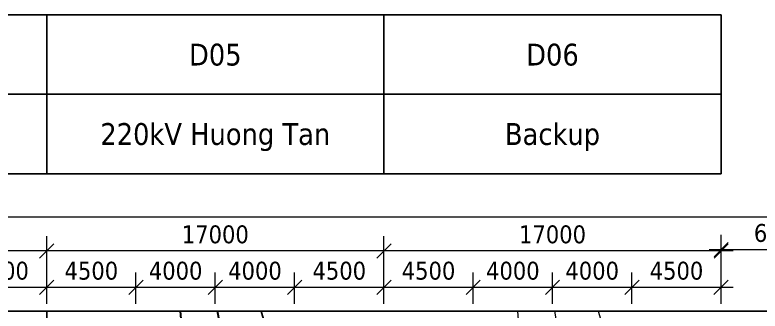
# Model space of a CAD drawing. Header units: millimetres. Extents: x 37084 to 180780, y -153145 to -16322.
# Drawn here: x 114082 to 151650, y -31244 to -16322 of the extents above; entities that cross this region are included whole.
import ezdxf
from ezdxf.enums import TextEntityAlignment as Align

# ---------------------------------------------------------------- set-up
doc = ezdxf.new("R2010")
doc.units = ezdxf.units.MM
doc.header["$MEASUREMENT"] = 0
for name, pattern in [('CENTER2', [1.125, 0.75, -0.125, 0.125, -0.125]), ('HIDDEN', [0.375, 0.25, -0.125]), ('NDK - Tang 2$0$CONTINU', [0])]:
    doc.linetypes.add(name, pattern=pattern)
for name, color, linetype, lineweight in [('00 Hang rao mo rong', 8, 'FENCELINE2', 25), ('0_Kich thuoc', 1, 'Continuous', 20), ('1_DayCS', 30, 'CENTER2', 25)]:
    doc.layers.add(name, color=color, linetype=linetype, lineweight=lineweight)
for name, color, linetype in [('0_Ghi_chu', 255, 'Continuous'), ('1_Day dan', 5, 'Continuous'), ('1_Tuonglai', 6, 'HIDDEN')]:
    doc.layers.add(name, color=color, linetype=linetype)
doc.styles.add('Tahoma-R', font='tahoma.ttf')
doc.styles.add('Tohama-R', font='tahoma.ttf')
doc.linetypes.add('FENCELINE2', pattern='A,0.25,-0.1,[132,ltypeshp.shx,S=0.1,R=0,X=-0.1,Y=0],-0.1,1', length=1.45)
doc.dimstyles.new('DIM 600', dxfattribs={"dimscale": 600, "dimtxt": 1.5, "dimasz": 1.2, "dimexe": 1.25, "dimexo": 0.6, "dimgap": 0.6, "dimtad": 1, "dimdec": 0, "dimzin": 0, "dimdsep": 46, "dimtxsty": 'Tohama-R', "dimblk": 'OBLIQUE', "dimcen": 0, "dimdle": 1, "dimclrt": 1, "dimadec": 0, "dimazin": 0, "dimtfac": 1, "dimtdec": 0, "dimtmove": 0, "dimatfit": 3, "dimldrblk": 'OBLIQUE', "dimfxl": 1, "dimtolj": 1, "dimtzin": 0, "dimlwd": 18, "dimlwe": 18, "dimarcsym": 0})

# ---------------------------------------------------------------- blocks, each defined once
blk = doc.blocks.new('_OBLIQUE')
at = {"color": 0, "linetype": 'ByBlock', "ltscale": 200}
blk.add_line((-0.5, -0.5), (0.5, 0.5), dxfattribs=at)
blk = doc.blocks.new('*D34')
at = {"layer": '0_Kich thuoc', "color": 0, "linetype": 'NDK - Tang 2$0$CONTINU', "lineweight": 18}
for p, q in [((98685, -30755), (98685, -27464)), ((115685, -30755), (115685, -27464)), ((116285, -28214), (98085, -28214))]:
    blk.add_line(p, q, dxfattribs=at)
at = {"layer": 'Defpoints', "color": 0, "lineweight": 20}
for p in [(98685, -28214), (98685, -31115), (115685, -31115)]:
    blk.add_point(p, dxfattribs=at)
at = {"layer": '0_Kich thuoc', "color": 0, "lineweight": 18, "xscale": 720, "yscale": 720, "zscale": 720, "rotation": 180}
blk.add_blockref('_OBLIQUE', (98685, -28214), dxfattribs=at)
at = {"layer": '0_Kich thuoc', "color": 0, "lineweight": 18, "xscale": 720, "yscale": 720, "zscale": 720}
blk.add_blockref('_OBLIQUE', (115685, -28214), dxfattribs=at)
at = {"layer": '0_Kich thuoc', "color": 1, "insert": (107185, -27385), "char_height": 900, "attachment_point": 5, "style": 'Tahoma-R'}
blk.add_mtext('\\A1;17000', dxfattribs=at)
blk = doc.blocks.new('*D35')
at = {"layer": '0_Kich thuoc', "color": 0, "linetype": 'NDK - Tang 2$0$CONTINU', "lineweight": 18}
for p, q in [((115685, -30755), (115685, -27464)), ((132685, -30755), (132685, -27464)), ((133285, -28214), (115085, -28214))]:
    blk.add_line(p, q, dxfattribs=at)
at = {"layer": 'Defpoints', "color": 0, "lineweight": 20}
for p in [(115685, -28214), (115685, -31115), (132685, -31115)]:
    blk.add_point(p, dxfattribs=at)
at = {"layer": '0_Kich thuoc', "color": 0, "lineweight": 18, "xscale": 720, "yscale": 720, "zscale": 720, "rotation": 180}
blk.add_blockref('_OBLIQUE', (115685, -28214), dxfattribs=at)
at = {"layer": '0_Kich thuoc', "color": 0, "lineweight": 18, "xscale": 720, "yscale": 720, "zscale": 720}
blk.add_blockref('_OBLIQUE', (132685, -28214), dxfattribs=at)
at = {"layer": '0_Kich thuoc', "color": 1, "insert": (124185, -27385), "char_height": 900, "attachment_point": 5, "style": 'Tahoma-R'}
blk.add_mtext('\\A1;17000', dxfattribs=at)
blk = doc.blocks.new('*D37')
at = {"layer": '0_Kich thuoc', "color": 0, "linetype": 'NDK - Tang 2$0$CONTINU', "lineweight": 18}
for p, q in [((115685, -30884), (115685, -29294)), ((120185, -30884), (120185, -29294)), ((115085, -30044), (120785, -30044))]:
    blk.add_line(p, q, dxfattribs=at)
at = {"layer": 'Defpoints', "color": 0, "lineweight": 20}
for p in [(120185, -30044), (115685, -31244), (120185, -31244)]:
    blk.add_point(p, dxfattribs=at)
at = {"layer": '0_Kich thuoc', "color": 0, "lineweight": 18, "xscale": 720, "yscale": 720, "zscale": 720, "rotation": 180}
blk.add_blockref('_OBLIQUE', (115685, -30044), dxfattribs=at)
at = {"layer": '0_Kich thuoc', "color": 0, "lineweight": 18, "xscale": 720, "yscale": 720, "zscale": 720}
blk.add_blockref('_OBLIQUE', (120185, -30044), dxfattribs=at)
at = {"layer": '0_Kich thuoc', "color": 1, "insert": (117935, -29216), "char_height": 900, "attachment_point": 5, "style": 'Tahoma-R'}
blk.add_mtext('\\A1;4500', dxfattribs=at)
blk = doc.blocks.new('*D38')
at = {"layer": '0_Kich thuoc', "color": 0, "linetype": 'NDK - Tang 2$0$CONTINU', "lineweight": 18}
for p, q in [((120185, -30884), (120185, -29294)), ((124185, -30884), (124185, -29294)), ((119585, -30044), (124785, -30044))]:
    blk.add_line(p, q, dxfattribs=at)
at = {"layer": 'Defpoints', "color": 0, "lineweight": 20}
for p in [(124185, -30044), (120185, -31244), (124185, -31244)]:
    blk.add_point(p, dxfattribs=at)
at = {"layer": '0_Kich thuoc', "color": 0, "lineweight": 18, "xscale": 720, "yscale": 720, "zscale": 720, "rotation": 180}
blk.add_blockref('_OBLIQUE', (120185, -30044), dxfattribs=at)
at = {"layer": '0_Kich thuoc', "color": 0, "lineweight": 18, "xscale": 720, "yscale": 720, "zscale": 720}
blk.add_blockref('_OBLIQUE', (124185, -30044), dxfattribs=at)
at = {"layer": '0_Kich thuoc', "color": 1, "insert": (122185, -29216), "char_height": 900, "attachment_point": 5, "style": 'Tahoma-R'}
blk.add_mtext('\\A1;4000', dxfattribs=at)
blk = doc.blocks.new('*D39')
at = {"layer": '0_Kich thuoc', "color": 0, "linetype": 'NDK - Tang 2$0$CONTINU', "lineweight": 18}
for p, q in [((124185, -30884), (124185, -29294)), ((128185, -30884), (128185, -29294)), ((123585, -30044), (128785, -30044))]:
    blk.add_line(p, q, dxfattribs=at)
at = {"layer": 'Defpoints', "color": 0, "lineweight": 20}
for p in [(128185, -30044), (124185, -31244), (128185, -31244)]:
    blk.add_point(p, dxfattribs=at)
at = {"layer": '0_Kich thuoc', "color": 0, "lineweight": 18, "xscale": 720, "yscale": 720, "zscale": 720, "rotation": 180}
blk.add_blockref('_OBLIQUE', (124185, -30044), dxfattribs=at)
at = {"layer": '0_Kich thuoc', "color": 0, "lineweight": 18, "xscale": 720, "yscale": 720, "zscale": 720}
blk.add_blockref('_OBLIQUE', (128185, -30044), dxfattribs=at)
at = {"layer": '0_Kich thuoc', "color": 1, "insert": (126185, -29216), "char_height": 900, "attachment_point": 5, "style": 'Tahoma-R'}
blk.add_mtext('\\A1;4000', dxfattribs=at)
blk = doc.blocks.new('*D40')
at = {"layer": '0_Kich thuoc', "color": 0, "linetype": 'NDK - Tang 2$0$CONTINU', "lineweight": 18}
for p, q in [((128185, -30884), (128185, -29294)), ((132685, -30884), (132685, -29294)), ((127585, -30044), (133285, -30044))]:
    blk.add_line(p, q, dxfattribs=at)
at = {"layer": 'Defpoints', "color": 0, "lineweight": 20}
for p in [(132685, -30044), (128185, -31244), (132685, -31244)]:
    blk.add_point(p, dxfattribs=at)
at = {"layer": '0_Kich thuoc', "color": 0, "lineweight": 18, "xscale": 720, "yscale": 720, "zscale": 720, "rotation": 180}
blk.add_blockref('_OBLIQUE', (128185, -30044), dxfattribs=at)
at = {"layer": '0_Kich thuoc', "color": 0, "lineweight": 18, "xscale": 720, "yscale": 720, "zscale": 720}
blk.add_blockref('_OBLIQUE', (132685, -30044), dxfattribs=at)
at = {"layer": '0_Kich thuoc', "color": 1, "insert": (130435, -29216), "char_height": 900, "attachment_point": 5, "style": 'Tahoma-R'}
blk.add_mtext('\\A1;4500', dxfattribs=at)
blk = doc.blocks.new('*D44')
at = {"layer": '0_Kich thuoc', "color": 0, "linetype": 'NDK - Tang 2$0$CONTINU', "lineweight": 18}
for p, q in [((111185, -30884), (111185, -29294)), ((115685, -30884), (115685, -29294)), ((110585, -30044), (116285, -30044))]:
    blk.add_line(p, q, dxfattribs=at)
at = {"layer": 'Defpoints', "color": 0, "lineweight": 20}
for p in [(115685, -30044), (111185, -31244), (115685, -31244)]:
    blk.add_point(p, dxfattribs=at)
at = {"layer": '0_Kich thuoc', "color": 0, "lineweight": 18, "xscale": 720, "yscale": 720, "zscale": 720, "rotation": 180}
blk.add_blockref('_OBLIQUE', (111185, -30044), dxfattribs=at)
at = {"layer": '0_Kich thuoc', "color": 0, "lineweight": 18, "xscale": 720, "yscale": 720, "zscale": 720}
blk.add_blockref('_OBLIQUE', (115685, -30044), dxfattribs=at)
at = {"layer": '0_Kich thuoc', "color": 1, "insert": (113435, -29216), "char_height": 900, "attachment_point": 5, "style": 'Tahoma-R'}
blk.add_mtext('\\A1;4500', dxfattribs=at)
blk = doc.blocks.new('*D58')
at = {"layer": '0_Kich thuoc', "color": 0, "linetype": 'NDK - Tang 2$0$CONTINU', "lineweight": 18}
for p, q in [((149687, -30685), (149687, -27394)), ((155687, -30685), (155687, -27394)), ((149087, -28144), (156287, -28144))]:
    blk.add_line(p, q, dxfattribs=at)
at = {"layer": 'Defpoints', "color": 0, "lineweight": 20}
for p in [(155687, -28144), (149687, -31045), (155687, -31045)]:
    blk.add_point(p, dxfattribs=at)
at = {"layer": '0_Kich thuoc', "color": 0, "lineweight": 18, "xscale": 720, "yscale": 720, "zscale": 720, "rotation": 180}
blk.add_blockref('_OBLIQUE', (149687, -28144), dxfattribs=at)
at = {"layer": '0_Kich thuoc', "color": 0, "lineweight": 18, "xscale": 720, "yscale": 720, "zscale": 720}
blk.add_blockref('_OBLIQUE', (155687, -28144), dxfattribs=at)
at = {"layer": '0_Kich thuoc', "color": 1, "insert": (152687, -27315), "char_height": 900, "attachment_point": 5, "style": 'Tahoma-R'}
blk.add_mtext('\\A1;6000', dxfattribs=at)
blk = doc.blocks.new('*D82')
at = {"layer": '0_Kich thuoc', "color": 0, "linetype": 'NDK - Tang 2$0$CONTINU', "lineweight": 18}
for p, q in [((37685, -32118), (37685, -25764)), ((159685, -32118), (159685, -25764)), ((160285, -26514), (37085, -26514))]:
    blk.add_line(p, q, dxfattribs=at)
at = {"layer": 'Defpoints', "color": 0, "lineweight": 20}
for p in [(37685, -26514), (37685, -32478), (159685, -32478)]:
    blk.add_point(p, dxfattribs=at)
at = {"layer": '0_Kich thuoc', "color": 0, "lineweight": 18, "xscale": 720, "yscale": 720, "zscale": 720, "rotation": 180}
blk.add_blockref('_OBLIQUE', (37685, -26514), dxfattribs=at)
at = {"layer": '0_Kich thuoc', "color": 0, "lineweight": 18, "xscale": 720, "yscale": 720, "zscale": 720}
blk.add_blockref('_OBLIQUE', (159685, -26514), dxfattribs=at)
at = {"layer": '0_Kich thuoc', "color": 1, "insert": (98685, -25686), "char_height": 900, "attachment_point": 5, "style": 'Tahoma-R'}
blk.add_mtext('\\A1;122000', dxfattribs=at)
blk = doc.blocks.new('*D86')
at = {"layer": '0_Kich thuoc', "color": 0, "linetype": 'NDK - Tang 2$0$CONTINU', "lineweight": 18}
for p, q in [((132685, -30755), (132685, -27464)), ((149686, -30755), (149686, -27464)), ((150286, -28214), (132085, -28214))]:
    blk.add_line(p, q, dxfattribs=at)
at = {"layer": 'Defpoints', "color": 0, "lineweight": 20}
for p in [(132685, -28214), (132685, -31115), (149686, -31115)]:
    blk.add_point(p, dxfattribs=at)
at = {"layer": '0_Kich thuoc', "color": 0, "lineweight": 18, "xscale": 720, "yscale": 720, "zscale": 720, "rotation": 180}
blk.add_blockref('_OBLIQUE', (132685, -28214), dxfattribs=at)
at = {"layer": '0_Kich thuoc', "color": 0, "lineweight": 18, "xscale": 720, "yscale": 720, "zscale": 720}
blk.add_blockref('_OBLIQUE', (149686, -28214), dxfattribs=at)
at = {"layer": '0_Kich thuoc', "color": 1, "insert": (141185, -27385), "char_height": 900, "attachment_point": 5, "style": 'Tahoma-R'}
blk.add_mtext('\\A1;17000', dxfattribs=at)
blk = doc.blocks.new('*D87')
at = {"layer": '0_Kich thuoc', "color": 0, "linetype": 'NDK - Tang 2$0$CONTINU', "lineweight": 18}
for p, q in [((132685, -30884), (132685, -29294)), ((137185, -30884), (137185, -29294)), ((132085, -30044), (137785, -30044))]:
    blk.add_line(p, q, dxfattribs=at)
at = {"layer": 'Defpoints', "color": 0, "lineweight": 20}
for p in [(137185, -30044), (132685, -31244), (137185, -31244)]:
    blk.add_point(p, dxfattribs=at)
at = {"layer": '0_Kich thuoc', "color": 0, "lineweight": 18, "xscale": 720, "yscale": 720, "zscale": 720, "rotation": 180}
blk.add_blockref('_OBLIQUE', (132685, -30044), dxfattribs=at)
at = {"layer": '0_Kich thuoc', "color": 0, "lineweight": 18, "xscale": 720, "yscale": 720, "zscale": 720}
blk.add_blockref('_OBLIQUE', (137185, -30044), dxfattribs=at)
at = {"layer": '0_Kich thuoc', "color": 1, "insert": (134935, -29216), "char_height": 900, "attachment_point": 5, "style": 'Tahoma-R'}
blk.add_mtext('\\A1;4500', dxfattribs=at)
blk = doc.blocks.new('*D88')
at = {"layer": '0_Kich thuoc', "color": 0, "linetype": 'NDK - Tang 2$0$CONTINU', "lineweight": 18}
for p, q in [((137185, -30884), (137185, -29294)), ((141185, -30884), (141185, -29294)), ((136585, -30044), (141785, -30044))]:
    blk.add_line(p, q, dxfattribs=at)
at = {"layer": 'Defpoints', "color": 0, "lineweight": 20}
for p in [(141185, -30044), (137185, -31244), (141185, -31244)]:
    blk.add_point(p, dxfattribs=at)
at = {"layer": '0_Kich thuoc', "color": 0, "lineweight": 18, "xscale": 720, "yscale": 720, "zscale": 720, "rotation": 180}
blk.add_blockref('_OBLIQUE', (137185, -30044), dxfattribs=at)
at = {"layer": '0_Kich thuoc', "color": 0, "lineweight": 18, "xscale": 720, "yscale": 720, "zscale": 720}
blk.add_blockref('_OBLIQUE', (141185, -30044), dxfattribs=at)
at = {"layer": '0_Kich thuoc', "color": 1, "insert": (139185, -29216), "char_height": 900, "attachment_point": 5, "style": 'Tahoma-R'}
blk.add_mtext('\\A1;4000', dxfattribs=at)
blk = doc.blocks.new('*D89')
at = {"layer": '0_Kich thuoc', "color": 0, "linetype": 'NDK - Tang 2$0$CONTINU', "lineweight": 18}
for p, q in [((141185, -30884), (141185, -29294)), ((145185, -30884), (145185, -29294)), ((140585, -30044), (145785, -30044))]:
    blk.add_line(p, q, dxfattribs=at)
at = {"layer": 'Defpoints', "color": 0, "lineweight": 20}
for p in [(145185, -30044), (141185, -31244), (145185, -31244)]:
    blk.add_point(p, dxfattribs=at)
at = {"layer": '0_Kich thuoc', "color": 0, "lineweight": 18, "xscale": 720, "yscale": 720, "zscale": 720, "rotation": 180}
blk.add_blockref('_OBLIQUE', (141185, -30044), dxfattribs=at)
at = {"layer": '0_Kich thuoc', "color": 0, "lineweight": 18, "xscale": 720, "yscale": 720, "zscale": 720}
blk.add_blockref('_OBLIQUE', (145185, -30044), dxfattribs=at)
at = {"layer": '0_Kich thuoc', "color": 1, "insert": (143185, -29216), "char_height": 900, "attachment_point": 5, "style": 'Tahoma-R'}
blk.add_mtext('\\A1;4000', dxfattribs=at)
blk = doc.blocks.new('*D90')
at = {"layer": '0_Kich thuoc', "color": 0, "linetype": 'NDK - Tang 2$0$CONTINU', "lineweight": 18}
for p, q in [((145185, -30884), (145185, -29294)), ((149685, -30884), (149685, -29294)), ((144585, -30044), (150285, -30044))]:
    blk.add_line(p, q, dxfattribs=at)
at = {"layer": 'Defpoints', "color": 0, "lineweight": 20}
for p in [(149685, -30044), (145185, -31244), (149685, -31244)]:
    blk.add_point(p, dxfattribs=at)
at = {"layer": '0_Kich thuoc', "color": 0, "lineweight": 18, "xscale": 720, "yscale": 720, "zscale": 720, "rotation": 180}
blk.add_blockref('_OBLIQUE', (145185, -30044), dxfattribs=at)
at = {"layer": '0_Kich thuoc', "color": 0, "lineweight": 18, "xscale": 720, "yscale": 720, "zscale": 720}
blk.add_blockref('_OBLIQUE', (149685, -30044), dxfattribs=at)
at = {"layer": '0_Kich thuoc', "color": 1, "insert": (147435, -29216), "char_height": 900, "attachment_point": 5, "style": 'Tahoma-R'}
blk.add_mtext('\\A1;4500', dxfattribs=at)

msp = doc.modelspace()

# ---------------------------------------------------------------- linework, layer by layer
at = {"layer": '00 Hang rao mo rong', "color": 5, "ltscale": 2000}
msp.add_line((37683.9, -31243.6, 0), (159683.9, -31243.6, 0), dxfattribs=at)
at = {"layer": '0_Ghi_chu', "lineweight": 25, "elevation": 0}
for points in [[(98683.9, -20322), (115683.9, -20322), (115683.9, -16322), (98683.9, -16322)], [(115683.9, -20322), (132683.9, -20322), (132683.9, -16322), (115683.9, -16322)], [(132683.9, -20322), (149683.9, -20322), (149683.9, -16322), (132683.9, -16322)], [(98683.9, -24322), (115683.9, -24322), (115683.9, -20322), (98683.9, -20322)], [(115683.9, -24322), (132683.9, -24322), (132683.9, -20322), (115683.9, -20322)], [(132683.9, -24322), (149683.9, -24322), (149683.9, -20322), (132683.9, -20322)]]:
    msp.add_lwpolyline(points, close=True, dxfattribs=at)
at = {"layer": '1_Day dan', "lineweight": 30}
for p, q in [((122415.7, -31243.6, 0), (123743.4, -46685.7, 0)), ((127231, -46764.6, 0), (124297.5, -31243.6, 0))]:
    msp.add_line(p, q, dxfattribs=at)
at = {"layer": '1_DayCS', "lineweight": 25, "ltscale": 2000}
for p, q in [((115684, -31243.6, 0), (115684, -51744.4, 0)), ((126493.2, -31243.6, 0), (132683.6, -51744.3, 0))]:
    msp.add_line(p, q, dxfattribs=at)
at = {"layer": '1_Tuonglai', "color": 6, "lineweight": 20, "ltscale": 4500}
for p, q in [((139415.7, -31243.6, 0), (140743.4, -46685.7, 0)), ((144231, -46764.6, 0), (141297.5, -31243.6, 0)), ((143493.2, -31243.6, 0), (149683.6, -51744.3, 0))]:
    msp.add_line(p, q, dxfattribs=at)

# ---------------------------------------------------------------- texts
at = {"layer": '0_Ghi_chu', "lineweight": 25, "style": 'Tahoma-R'}
for s, p in [('D05', (124183.9, -18322, 0)), ('D06', (141183.9, -18322, 0)), ('220kV Huong Tan', (124183.9, -22322, 0)), ('Backup', (141183.9, -22322, 0))]:
    msp.add_text(s, height=1100, dxfattribs=at).set_placement(p, align=Align.MIDDLE_CENTER)

# ---------------------------------------------------------------- dimensions: what is measured, and where the dimension line sits
at = {"layer": '0_Kich thuoc'}
for base, p1, p2, picture, middle in [((37684.9, -26514.4, 0), (159684.7, -32478.1, 0), (37684.9, -32478.1, 0), '*D82', (98684.8, -25685.7, 0)), ((155686.7, -28143.5, 0), (149686.7, -31044.6, 0), (155686.7, -31044.6, 0), '*D58', (152686.7, -27315.1, 0))]:
    dim = msp.add_linear_dim(base=base, p1=p1, p2=p2, dimstyle='DIM 600', override={"dimtxsty": 'Tahoma-R'}, dxfattribs=at)
    dim.commit()
    dim.dimension.update_dxf_attribs({"geometry": picture, "text_midpoint": middle})
for base, p1, p2, picture, middle in [((98684.8, -28213.7, 0), (115685, -31114.8, 0), (98684.8, -31114.8, 0), '*D34', (107184.9, -27385.2, 0)), ((115685, -28213.7, 0), (132685.3, -31114.8, 0), (115685, -31114.8, 0), '*D35', (124185.2, -27385.2, 0)), ((132685.3, -28213.7, 0), (149685.6, -31114.8, 0), (132685.3, -31114.8, 0), '*D86', (141185.5, -27385.2, 0)), ((115684.6, -30044, 0), (111184.6, -31243.6, 0), (115684.6, -31243.6, 0), '*D44', (113434.6, -29215.6, 0)), ((120184.9, -30044, 0), (115685, -31243.6, 0), (120184.9, -31243.6, 0), '*D37', (117935, -29215.6, 0)), ((124184.9, -30044, 0), (120184.9, -31243.6, 0), (124184.9, -31243.6, 0), '*D38', (122184.9, -29215.6, 0)), ((128184.9, -30044, 0), (124184.9, -31243.6, 0), (128184.9, -31243.6, 0), '*D39', (126184.9, -29215.6, 0)), ((132684.9, -30044, 0), (128184.9, -31243.6, 0), (132684.9, -31243.6, 0), '*D40', (130434.9, -29215.6, 0)), ((137185.2, -30044, 0), (132685.3, -31243.6, 0), (137185.2, -31243.6, 0), '*D87', (134935.2, -29215.6, 0)), ((141185.2, -30044, 0), (137185.2, -31243.6, 0), (141185.2, -31243.6, 0), '*D88', (139185.2, -29215.6, 0)), ((145185.2, -30044, 0), (141185.2, -31243.6, 0), (145185.2, -31243.6, 0), '*D89', (143185.2, -29215.6, 0)), ((149685.2, -30044, 0), (145185.2, -31243.6, 0), (149685.2, -31243.6, 0), '*D90', (147435.2, -29215.6, 0))]:
    dim = msp.add_linear_dim(base=base, p1=p1, p2=p2, angle=180, dimstyle='DIM 600', override={"dimtxsty": 'Tahoma-R'}, dxfattribs=at)
    dim.commit()
    dim.dimension.update_dxf_attribs({"geometry": picture, "text_midpoint": middle})

doc.saveas('drawing.dxf')
